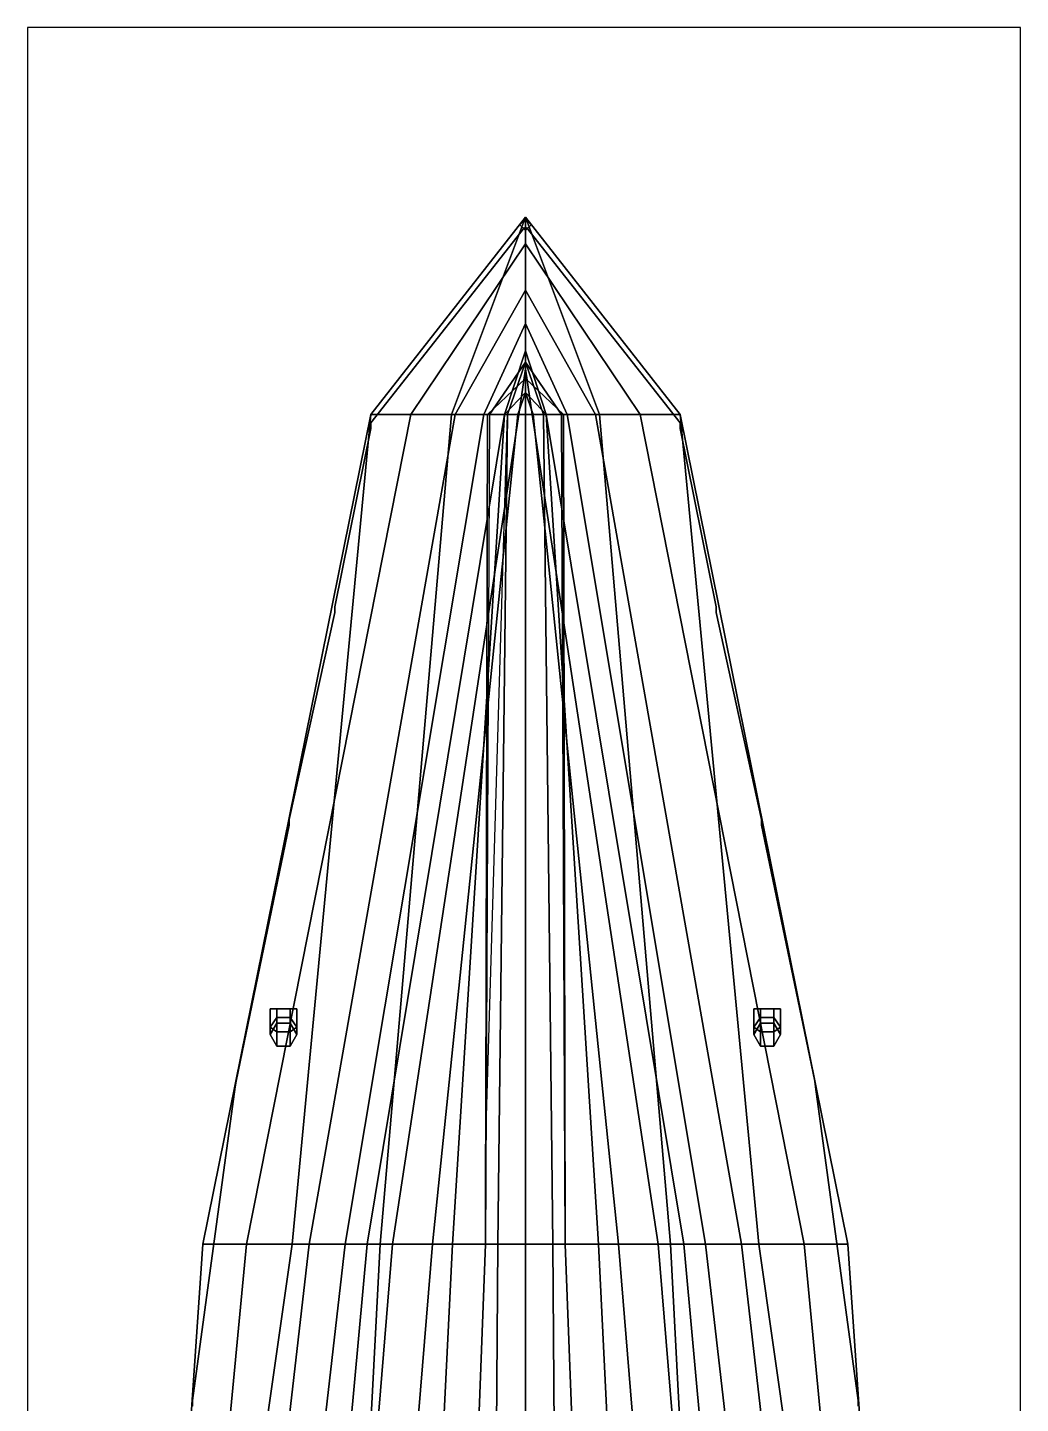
# Model space of a CAD drawing. Header units: millimetres. Extents: x -5.2 to 5.2, y -53.2 to 45.8.
# Drawn here: x -5.25 to 5.22, y 31.26 to 45.77 of the extents above; entities that cross this region are included whole.
import ezdxf

# ---------------------------------------------------------------- set-up
doc = ezdxf.new("R2010")
doc.units = ezdxf.units.MM
doc.header["$XCLIPFRAME"] = 2
doc.layers.add('drawing', color=9, linetype='Continuous')
doc.layers.add('railings', color=6, linetype='Continuous')
picture_1 = doc.add_image_def('image1.gif', size_in_pixel=(3078, 4230))

msp = doc.modelspace()

# ---------------------------------------------------------------- linework, layer by layer
for points in [[(0, 43.77, 5.98), (0, 43.77, 5.98), (-1.63, 41.69, 5.83), (-0.78, 41.69, 5.84)], [(0, 43.77, 5.98), (0, 43.49, 5.43), (-1.21, 41.69, 5.1), (-1.63, 41.69, 5.83)], [(0, 43.77, 5.98), (0, 43.77, 5.98), (-0.78, 41.69, 5.84), (0, 41.69, 5.84)], [(0, 43.75, 5.97), (-0.06, 43.69, 5.97), (-0.06, 43.69, 11.95), (0, 43.75, 11.95)], [(0, 43.63, 11.95), (0.06, 43.69, 11.95), (0, 43.75, 11.95), (-0.06, 43.69, 11.95)], [(-0.06, 43.69, 5.97), (0, 43.63, 5.97), (0, 43.63, 11.95), (-0.06, 43.69, 11.95)], [(0.78, 41.69, 5.84), (1.63, 41.69, 5.83), (0, 43.77, 5.98)], [(0, 41.69, 5.84), (0.78, 41.69, 5.84), (0, 43.77, 5.98)], [(1.63, 41.69, 5.83), (1.21, 41.69, 5.1), (0, 43.49, 5.43), (0, 43.77, 5.98)], [(0.06, 43.69, 5.97), (0, 43.75, 5.97), (0, 43.75, 11.95), (0.06, 43.69, 11.95)], [(0, 43.63, 5.97), (0.06, 43.69, 5.97), (0.06, 43.69, 11.95), (0, 43.63, 11.95)], [(0, 43.49, 5.43), (0, 43, 4.41), (-0.74, 41.69, 3.96), (-1.21, 41.69, 5.1)], [(1.21, 41.69, 5.1), (0.74, 41.69, 3.96), (0, 43, 4.41), (0, 43.49, 5.43)], [(0, 43, 4.41), (0, 42.65, 3.52), (-0.44, 41.69, 3.07), (-0.74, 41.69, 3.96)], [(0.74, 41.69, 3.96), (0.44, 41.69, 3.07), (0, 42.65, 3.52), (0, 43, 4.41)], [(0, 42.65, 3.52), (0, 42.36, 2.45), (-0.22, 41.69, 2.08), (-0.44, 41.69, 3.07)], [(0.44, 41.69, 3.07), (0.22, 41.69, 2.08), (0, 42.36, 2.45), (0, 42.65, 3.52)], [(0, 42.07, -2.16), (0, 42.24, -2.62), (-0.38, 41.69, -3.27), (-0.4, 41.69, -2.86)], [(0, 42.24, -2.62), (0, 42.24, -3.04), (-0.19, 41.69, -3.47), (-0.38, 41.69, -3.27)], [(0, 42.36, 2.45), (0, 42.17, 1.38), (-0.07, 41.69, 0.95), (-0.22, 41.69, 2.08)], [(0, 41.69, -3.5), (-0.19, 41.69, -3.47), (0, 42.24, -3.04), (0, 42.08, -3.23)], [(0.22, 41.69, 2.08), (0.07, 41.69, 0.95), (0, 42.17, 1.38), (0, 42.36, 2.45)], [(0.38, 41.69, -3.27), (0.19, 41.69, -3.47), (0, 42.24, -3.04), (0, 42.24, -2.62)], [(0.4, 41.69, -2.86), (0.38, 41.69, -3.27), (0, 42.24, -2.62), (0, 42.07, -2.16)], [(0, 42.08, -3.23), (0, 42.24, -3.04), (0.19, 41.69, -3.47), (0, 41.69, -3.5)], [(0, 42.17, 1.38), (0, 41.92, -0.01), (-0.08, 41.69, -0.95), (-0.07, 41.69, 0.95)], [(0.07, 41.69, 0.95), (0.08, 41.69, -0.95), (0, 41.92, -0.01), (0, 42.17, 1.38)], [(0, 41.92, -1.2), (0, 42.07, -2.16), (-0.4, 41.69, -2.86), (-0.22, 41.69, -2.12)], [(0.22, 41.69, -2.12), (0.4, 41.69, -2.86), (0, 42.07, -2.16), (0, 41.92, -1.2)], [(0, 41.92, -0.01), (0, 41.92, -1.2), (-0.22, 41.69, -2.12), (-0.08, 41.69, -0.95)], [(0.08, 41.69, -0.95), (0.22, 41.69, -2.12), (0, 41.92, -1.2), (0, 41.92, -0.01)], [(-1.63, 41.69, 5.83), (-1.21, 41.69, 5.1), (-2.94, 32.94, 2.98), (-3.4, 32.94, 5.28)], [(-1.63, 41.69, 5.83), (-1.63, 41.69, 5.83), (-3.4, 32.94, 5.28), (-2.46, 32.94, 5.34)], [(-1.21, 41.69, 5.1), (-0.74, 41.69, 3.96), (-2.28, 32.94, 0.5), (-2.94, 32.94, 2.98)], [(-0.78, 41.69, 5.84), (-1.63, 41.69, 5.83), (-2.46, 32.94, 5.34), (-1.53, 32.94, 5.36)], [(-0.74, 41.69, 3.96), (-0.44, 41.69, 3.07), (-1.9, 32.94, -0.6), (-2.28, 32.94, 0.5)], [(-0.44, 41.69, 3.07), (-0.22, 41.69, 2.08), (-1.67, 32.94, -1.15), (-1.9, 32.94, -0.6)], [(-0.22, 41.69, 2.08), (-0.07, 41.69, 0.95), (-1.4, 32.94, -1.7), (-1.67, 32.94, -1.15)], [(0, 41.69, 5.84), (-0.78, 41.69, 5.84), (-1.53, 32.94, 5.36), (0, 32.94, 5.36)], [(-0.07, 41.69, 0.95), (-0.08, 41.69, -0.95), (-0.98, 32.94, -2.46), (-1.4, 32.94, -1.7)], [(-0.08, 41.69, -0.95), (-0.22, 41.69, -2.12), (-0.77, 32.94, -2.76), (-0.98, 32.94, -2.46)], [(-0.22, 41.69, -2.12), (-0.4, 41.69, -2.86), (-0.42, 32.94, -3.2), (-0.77, 32.94, -2.76)], [(-0.42, 33.94, -3.2), (-0.19, 41.69, -3.47), (-0.29, 32.94, -3.4), (-0.42, 32.94, -3.2)], [(-0.4, 41.69, -2.86), (-0.38, 41.69, -3.27), (-0.42, 32.94, -3.2)], [(0, 32.94, -3.5), (-0.29, 32.94, -3.4), (-0.19, 41.69, -3.47), (0, 41.69, -3.5)], [(0, 41.69, -3.5), (0.19, 41.69, -3.47), (0.29, 32.94, -3.4), (0, 32.94, -3.5)], [(0, 32.94, 5.36), (1.53, 32.94, 5.36), (0.78, 41.69, 5.84), (0, 41.69, 5.84)], [(1.4, 32.94, -1.7), (0.98, 32.94, -2.46), (0.08, 41.69, -0.95), (0.07, 41.69, 0.95)], [(1.67, 32.94, -1.15), (1.4, 32.94, -1.7), (0.07, 41.69, 0.95), (0.22, 41.69, 2.08)], [(0.98, 32.94, -2.46), (0.77, 32.94, -2.76), (0.22, 41.69, -2.12), (0.08, 41.69, -0.95)], [(0.42, 32.94, -3.2), (0.29, 32.94, -3.4), (0.19, 41.69, -3.47), (0.38, 41.69, -3.27)], [(0.77, 32.94, -2.76), (0.42, 32.94, -3.2), (0.4, 41.69, -2.86), (0.22, 41.69, -2.12)], [(1.9, 32.94, -0.6), (1.67, 32.94, -1.15), (0.22, 41.69, 2.08), (0.44, 41.69, 3.07)], [(0.42, 32.94, -3.2), (0.42, 32.94, -3.2), (0.38, 41.69, -3.27), (0.4, 41.69, -2.86)], [(2.28, 32.94, 0.5), (1.9, 32.94, -0.6), (0.44, 41.69, 3.07), (0.74, 41.69, 3.96)], [(2.94, 32.94, 2.98), (2.28, 32.94, 0.5), (0.74, 41.69, 3.96), (1.21, 41.69, 5.1)], [(1.53, 32.94, 5.36), (2.46, 32.94, 5.34), (1.63, 41.69, 5.83), (0.78, 41.69, 5.84)], [(3.4, 32.94, 5.28), (2.94, 32.94, 2.98), (1.21, 41.69, 5.1), (1.63, 41.69, 5.83)], [(2.46, 32.94, 5.34), (3.4, 32.94, 5.28), (1.63, 41.69, 5.83)], [(-2.69, 35.42, 6.03), (-2.62, 35.42, 5.78), (-2.62, 35.33, 5.78), (-2.69, 35.23, 6.03)], [(-2.62, 35.42, 6.28), (-2.69, 35.42, 6.03), (-2.69, 35.23, 6.03), (-2.62, 35.18, 6.27)], [(-2.41, 35.42, 6.03), (-2.69, 35.42, 6.03), (-2.62, 35.42, 6.28), (-2.48, 35.42, 6.28)], [(-2.48, 35.42, 5.78), (-2.62, 35.42, 5.78), (-2.69, 35.42, 6.03), (-2.41, 35.42, 6.03)], [(-2.62, 35.42, 5.78), (-2.48, 35.42, 5.78), (-2.48, 35.33, 5.78), (-2.62, 35.33, 5.78)], [(-2.48, 35.42, 6.28), (-2.62, 35.42, 6.28), (-2.62, 35.18, 6.27), (-2.48, 35.18, 6.27)], [(-2.48, 35.42, 5.78), (-2.41, 35.42, 6.03), (-2.41, 35.23, 6.03), (-2.48, 35.33, 5.78)], [(-2.41, 35.42, 6.03), (-2.48, 35.42, 6.28), (-2.48, 35.18, 6.27), (-2.41, 35.23, 6.03)], [(2.62, 35.42, 5.78), (2.48, 35.42, 5.78), (2.41, 35.42, 6.03), (2.69, 35.42, 6.03)], [(2.69, 35.42, 6.03), (2.41, 35.42, 6.03), (2.48, 35.42, 6.28), (2.62, 35.42, 6.28)], [(2.48, 35.42, 6.28), (2.41, 35.42, 6.03), (2.41, 35.23, 6.03), (2.48, 35.18, 6.27)], [(2.41, 35.42, 6.03), (2.48, 35.42, 5.78), (2.48, 35.33, 5.78), (2.41, 35.23, 6.03)], [(2.62, 35.42, 6.28), (2.48, 35.42, 6.28), (2.48, 35.18, 6.27), (2.62, 35.18, 6.27)], [(2.48, 35.42, 5.78), (2.62, 35.42, 5.78), (2.62, 35.33, 5.78), (2.48, 35.33, 5.78)], [(2.69, 35.42, 6.03), (2.62, 35.42, 6.28), (2.62, 35.18, 6.27), (2.69, 35.23, 6.03)], [(2.62, 35.42, 5.78), (2.69, 35.42, 6.03), (2.69, 35.23, 6.03), (2.62, 35.33, 5.78)], [(-2.69, 35.23, 6.03), (-2.62, 35.33, 5.78), (-2.62, 35.271, 5.74), (-2.69, 35.15, 5.85)], [(-2.62, 35.271, 5.43), (-2.69, 35.15, 5.43), (-2.69, 35.15, 5.85), (-2.62, 35.271, 5.74)], [(-2.62, 35.33, 5.78), (-2.48, 35.33, 5.78), (-2.48, 35.271, 5.74), (-2.62, 35.271, 5.74)], [(-2.48, 35.271, 5.43), (-2.62, 35.271, 5.43), (-2.62, 35.271, 5.74), (-2.48, 35.271, 5.74)], [(-2.48, 35.33, 5.78), (-2.41, 35.23, 6.03), (-2.41, 35.15, 5.85), (-2.48, 35.271, 5.74)], [(-2.41, 35.15, 5.43), (-2.48, 35.271, 5.43), (-2.48, 35.271, 5.74), (-2.41, 35.15, 5.85)], [(2.41, 35.23, 6.03), (2.48, 35.33, 5.78), (2.48, 35.271, 5.74), (2.41, 35.15, 5.85)], [(2.48, 35.271, 5.43), (2.41, 35.15, 5.43), (2.41, 35.15, 5.85), (2.48, 35.271, 5.74)], [(2.48, 35.33, 5.78), (2.62, 35.33, 5.78), (2.62, 35.271, 5.74), (2.48, 35.271, 5.74)], [(2.62, 35.271, 5.43), (2.48, 35.271, 5.43), (2.48, 35.271, 5.74), (2.62, 35.271, 5.74)], [(2.62, 35.33, 5.78), (2.69, 35.23, 6.03), (2.69, 35.15, 5.85), (2.62, 35.271, 5.74)], [(2.69, 35.15, 5.43), (2.62, 35.271, 5.43), (2.62, 35.271, 5.74), (2.69, 35.15, 5.85)], [(-2.62, 35.18, 6.27), (-2.69, 35.23, 6.03), (-2.69, 35.15, 5.85), (-2.62, 35.029, 5.97)], [(-2.69, 35.15, 5.43), (-2.62, 35.029, 5.42), (-2.62, 35.029, 5.97), (-2.69, 35.15, 5.85)], [(-2.48, 35.18, 6.27), (-2.62, 35.18, 6.27), (-2.62, 35.029, 5.97), (-2.48, 35.029, 5.97)], [(-2.41, 35.23, 6.03), (-2.48, 35.18, 6.27), (-2.48, 35.029, 5.97), (-2.41, 35.15, 5.85)], [(-2.48, 35.029, 5.42), (-2.41, 35.15, 5.43), (-2.41, 35.15, 5.85), (-2.48, 35.029, 5.97)], [(2.48, 35.18, 6.27), (2.41, 35.23, 6.03), (2.41, 35.15, 5.85), (2.48, 35.029, 5.97)], [(2.41, 35.15, 5.43), (2.48, 35.029, 5.42), (2.48, 35.029, 5.97), (2.41, 35.15, 5.85)], [(2.62, 35.18, 6.27), (2.48, 35.18, 6.27), (2.48, 35.029, 5.97), (2.62, 35.029, 5.97)], [(2.69, 35.23, 6.03), (2.62, 35.18, 6.27), (2.62, 35.029, 5.97), (2.69, 35.15, 5.85)], [(2.62, 35.029, 5.42), (2.69, 35.15, 5.43), (2.69, 35.15, 5.85), (2.62, 35.029, 5.97)], [(-2.62, 35.029, 5.42), (-2.48, 35.029, 5.42), (-2.48, 35.029, 5.97), (-2.62, 35.029, 5.97)], [(2.48, 35.029, 5.42), (2.62, 35.029, 5.42), (2.62, 35.029, 5.97), (2.48, 35.029, 5.97)], [(-3.4, 32.94, 5.28), (-2.94, 32.94, 2.98), (-3.87, 23.19, 2.91), (-4.07, 23.19, 4.97)], [(-2.46, 32.94, 5.34), (-3.4, 32.94, 5.28), (-4.07, 23.19, 4.97), (-3.85, 23.19, 5.01)], [(-2.94, 32.94, 2.98), (-2.28, 32.94, 0.5), (-3.4, 23.19, 1.04), (-3.87, 23.19, 2.91)], [(-1.53, 32.94, 5.36), (-2.46, 32.94, 5.34), (-3.85, 23.19, 5.01), (-2.04, 23.19, 5.1)], [(-2.28, 32.94, 0.5), (-1.9, 32.94, -0.6), (-3.02, 23.19, -0.14), (-3.4, 23.19, 1.04)], [(-1.9, 32.94, -0.6), (-1.67, 32.94, -1.15), (-2.56, 23.19, -1.15), (-3.02, 23.19, -0.14)], [(-1.67, 32.94, -1.15), (-1.4, 32.94, -1.7), (-2.2, 23.19, -1.7), (-2.56, 23.19, -1.15)], [(-1.4, 32.94, -1.7), (-0.98, 32.94, -2.46), (-1.78, 23.19, -2.26), (-2.2, 23.19, -1.7)], [(0, 32.94, 5.36), (-1.53, 32.94, 5.36), (-2.04, 23.19, 5.1), (0, 23.19, 5.1)], [(-0.98, 32.94, -2.46), (-0.77, 32.94, -2.76), (-1.25, 23.19, -2.76), (-1.78, 23.19, -2.26)], [(-0.77, 32.94, -2.76), (-0.42, 32.94, -3.2), (-0.79, 23.19, -3.12), (-1.25, 23.19, -2.76)], [(-0.42, 32.94, -3.2), (-0.29, 32.94, -3.4), (-0.36, 23.19, -3.38), (-0.79, 23.19, -3.12)], [(0, 23.19, -3.5), (-0.36, 23.19, -3.38), (-0.29, 32.94, -3.4), (0, 32.94, -3.5)], [(0, 32.94, -3.5), (0.29, 32.94, -3.4), (0.36, 23.19, -3.38), (0, 23.19, -3.5)], [(0, 23.19, 5.1), (2.04, 23.19, 5.1), (1.53, 32.94, 5.36), (0, 32.94, 5.36)], [(0.79, 23.19, -3.12), (0.36, 23.19, -3.38), (0.29, 32.94, -3.4), (0.42, 32.94, -3.2)], [(1.25, 23.19, -2.76), (0.79, 23.19, -3.12), (0.42, 32.94, -3.2), (0.77, 32.94, -2.76)], [(1.78, 23.19, -2.26), (1.25, 23.19, -2.76), (0.77, 32.94, -2.76), (0.98, 32.94, -2.46)], [(2.2, 23.19, -1.7), (1.78, 23.19, -2.26), (0.98, 32.94, -2.46), (1.4, 32.94, -1.7)], [(2.56, 23.19, -1.15), (2.2, 23.19, -1.7), (1.4, 32.94, -1.7), (1.67, 32.94, -1.15)], [(2.04, 23.19, 5.1), (3.85, 23.19, 5.01), (2.46, 32.94, 5.34), (1.53, 32.94, 5.36)], [(3.02, 23.19, -0.14), (2.56, 23.19, -1.15), (1.67, 32.94, -1.15), (1.9, 32.94, -0.6)], [(3.4, 23.19, 1.04), (3.02, 23.19, -0.14), (1.9, 32.94, -0.6), (2.28, 32.94, 0.5)], [(3.87, 23.19, 2.91), (3.4, 23.19, 1.04), (2.28, 32.94, 0.5), (2.94, 32.94, 2.98)], [(3.85, 23.19, 5.01), (4.07, 23.19, 4.97), (3.4, 32.94, 5.28), (2.46, 32.94, 5.34)], [(4.07, 23.19, 4.97), (3.87, 23.19, 2.91), (2.94, 32.94, 2.98), (3.4, 32.94, 5.28)]]:
    msp.add_3dface(points)
at = {"layer": 'railings'}
for points in [[(-0.01, 43.66, 7), (-0.01, 43.66, 7.06), (-1.63, 41.6, 6.92), (-1.63, 41.6, 6.86)], [(-1.63, 41.6, 6.86), (-1.63, 41.6, 6.92), (-0.01, 43.66, 7.06), (-0.01, 43.66, 7)], [(-0.01, 43.66, 6.59), (-0.01, 43.66, 6.65), (-1.63, 41.6, 6.51), (-1.63, 41.6, 6.45)], [(-1.63, 41.6, 6.45), (-1.63, 41.6, 6.51), (-0.01, 43.66, 6.65), (-0.01, 43.66, 6.59)], [(-1.63, 41.6, 6.14), (-1.63, 41.6, 6.2), (-0.01, 43.66, 6.34), (-0.01, 43.66, 6.28)], [(-0.01, 43.66, 6.28), (-0.01, 43.66, 6.34), (-1.63, 41.6, 6.2), (-1.63, 41.6, 6.14)], [(0.01, 43.66, 7), (0.01, 43.66, 7.06), (1.63, 41.6, 6.92), (1.63, 41.6, 6.86)], [(1.63, 41.6, 6.86), (1.63, 41.6, 6.92), (0.01, 43.66, 7.06), (0.01, 43.66, 7)], [(0.01, 43.66, 6.28), (0.01, 43.66, 6.34), (1.63, 41.6, 6.2), (1.63, 41.6, 6.14)], [(1.63, 41.6, 6.14), (1.63, 41.6, 6.2), (0.01, 43.66, 6.34), (0.01, 43.66, 6.28)], [(1.63, 41.6, 6.45), (1.63, 41.6, 6.51), (0.01, 43.66, 6.65), (0.01, 43.66, 6.59)], [(0.01, 43.66, 6.59), (0.01, 43.66, 6.65), (1.63, 41.6, 6.51), (1.63, 41.6, 6.45)], [(-2.01, 39.66, 6.77), (-2.01, 39.66, 6.83), (-1.63, 41.54, 6.92), (-1.63, 41.54, 6.86)], [(-1.63, 41.54, 6.86), (-1.63, 41.54, 6.92), (-2.01, 39.66, 6.83), (-2.01, 39.66, 6.77)], [(-1.63, 41.54, 6.45), (-1.63, 41.54, 6.51), (-2.01, 39.66, 6.42), (-2.01, 39.66, 6.36)], [(-2.01, 39.66, 6.36), (-2.01, 39.66, 6.42), (-1.63, 41.54, 6.51), (-1.63, 41.54, 6.45)], [(-2.01, 39.66, 6.05), (-2.01, 39.66, 6.11), (-1.63, 41.54, 6.2), (-1.63, 41.54, 6.14)], [(-1.63, 41.54, 6.14), (-1.63, 41.54, 6.2), (-2.01, 39.66, 6.11), (-2.01, 39.66, 6.05)], [(-1.63, 41.54, 5.82), (-1.63, 41.6, 5.82), (-1.63, 41.6, 6.92), (-1.63, 41.54, 6.92)], [(-1.63, 41.54, 6.92), (-1.63, 41.6, 6.92), (-1.63, 41.6, 5.82), (-1.63, 41.54, 5.82)], [(1.63, 41.54, 6.92), (1.63, 41.6, 6.92), (1.63, 41.6, 5.82), (1.63, 41.54, 5.82)], [(1.63, 41.54, 5.82), (1.63, 41.6, 5.82), (1.63, 41.6, 6.92), (1.63, 41.54, 6.92)], [(1.63, 41.54, 6.14), (1.63, 41.54, 6.2), (2.01, 39.66, 6.11), (2.01, 39.66, 6.05)], [(2.01, 39.66, 6.05), (2.01, 39.66, 6.11), (1.63, 41.54, 6.2), (1.63, 41.54, 6.14)], [(2.01, 39.66, 6.36), (2.01, 39.66, 6.42), (1.63, 41.54, 6.51), (1.63, 41.54, 6.45)], [(1.63, 41.54, 6.45), (1.63, 41.54, 6.51), (2.01, 39.66, 6.42), (2.01, 39.66, 6.36)], [(1.63, 41.54, 6.86), (1.63, 41.54, 6.92), (2.01, 39.66, 6.83), (2.01, 39.66, 6.77)], [(2.01, 39.66, 6.77), (2.01, 39.66, 6.83), (1.63, 41.54, 6.92), (1.63, 41.54, 6.86)], [(-2.01, 39.6, 5.69), (-2.01, 39.66, 5.7), (-2.01, 39.66, 6.83), (-2.01, 39.6, 6.83)], [(-2.01, 39.6, 6.83), (-2.01, 39.66, 6.83), (-2.01, 39.66, 5.7), (-2.01, 39.6, 5.69)], [(2.01, 39.6, 6.83), (2.01, 39.66, 6.83), (2.01, 39.66, 5.7), (2.01, 39.6, 5.69)], [(2.01, 39.6, 5.69), (2.01, 39.66, 5.7), (2.01, 39.66, 6.83), (2.01, 39.6, 6.83)], [(-2.01, 39.6, 6.77), (-2.01, 39.6, 6.83), (-2.49, 37.42, 6.68), (-2.49, 37.42, 6.62)], [(-2.49, 37.42, 6.62), (-2.49, 37.42, 6.68), (-2.01, 39.6, 6.83), (-2.01, 39.6, 6.77)], [(-2.49, 37.42, 6.21), (-2.49, 37.42, 6.27), (-2.01, 39.6, 6.42), (-2.01, 39.6, 6.36)], [(-2.01, 39.6, 6.36), (-2.01, 39.6, 6.42), (-2.49, 37.42, 6.27), (-2.49, 37.42, 6.21)], [(-2.01, 39.6, 6.05), (-2.01, 39.6, 6.11), (-2.49, 37.42, 5.96), (-2.49, 37.42, 5.9)], [(-2.49, 37.42, 5.9), (-2.49, 37.42, 5.96), (-2.01, 39.6, 6.11), (-2.01, 39.6, 6.05)], [(2.49, 37.42, 5.9), (2.49, 37.42, 5.96), (2.01, 39.6, 6.11), (2.01, 39.6, 6.05)], [(2.01, 39.6, 6.05), (2.01, 39.6, 6.11), (2.49, 37.42, 5.96), (2.49, 37.42, 5.9)], [(2.01, 39.6, 6.36), (2.01, 39.6, 6.42), (2.49, 37.42, 6.27), (2.49, 37.42, 6.21)], [(2.49, 37.42, 6.21), (2.49, 37.42, 6.27), (2.01, 39.6, 6.42), (2.01, 39.6, 6.36)], [(2.49, 37.42, 6.62), (2.49, 37.42, 6.68), (2.01, 39.6, 6.83), (2.01, 39.6, 6.77)], [(2.01, 39.6, 6.77), (2.01, 39.6, 6.83), (2.49, 37.42, 6.68), (2.49, 37.42, 6.62)], [(-2.5, 37.36, 6.62), (-2.49, 37.36, 6.68), (-3.05, 34.66, 6.49), (-3.05, 34.66, 6.43)], [(-3.05, 34.66, 6.43), (-3.05, 34.66, 6.49), (-2.49, 37.36, 6.68), (-2.5, 37.36, 6.62)], [(-2.5, 37.36, 6.21), (-2.49, 37.36, 6.27), (-3.05, 34.66, 6.08), (-3.05, 34.66, 6.02)], [(-3.05, 34.66, 6.02), (-3.05, 34.66, 6.08), (-2.49, 37.36, 6.27), (-2.5, 37.36, 6.21)], [(-3.05, 34.66, 5.71), (-3.05, 34.66, 5.77), (-2.49, 37.36, 5.96), (-2.5, 37.36, 5.9)], [(-2.5, 37.36, 5.9), (-2.49, 37.36, 5.96), (-3.05, 34.66, 5.77), (-3.05, 34.66, 5.71)], [(-2.5, 37.36, 5.54), (-2.49, 37.42, 5.55), (-2.49, 37.42, 6.68), (-2.49, 37.36, 6.68)], [(-2.49, 37.36, 6.68), (-2.49, 37.42, 6.68), (-2.49, 37.42, 5.55), (-2.5, 37.36, 5.54)], [(2.49, 37.36, 6.68), (2.49, 37.42, 6.68), (2.49, 37.42, 5.55), (2.5, 37.36, 5.54)], [(2.5, 37.36, 5.54), (2.49, 37.42, 5.55), (2.49, 37.42, 6.68), (2.49, 37.36, 6.68)], [(2.5, 37.36, 5.9), (2.49, 37.36, 5.96), (3.05, 34.66, 5.77), (3.05, 34.66, 5.71)], [(3.05, 34.66, 5.71), (3.05, 34.66, 5.77), (2.49, 37.36, 5.96), (2.5, 37.36, 5.9)], [(3.05, 34.66, 6.02), (3.05, 34.66, 6.08), (2.49, 37.36, 6.27), (2.5, 37.36, 6.21)], [(2.5, 37.36, 6.21), (2.49, 37.36, 6.27), (3.05, 34.66, 6.08), (3.05, 34.66, 6.02)], [(2.5, 37.36, 6.62), (2.49, 37.36, 6.68), (3.05, 34.66, 6.49), (3.05, 34.66, 6.43)], [(3.05, 34.66, 6.43), (3.05, 34.66, 6.49), (2.49, 37.36, 6.68), (2.5, 37.36, 6.62)], [(-3.51, 31.29, 6.29), (-3.51, 31.29, 6.35), (-3.06, 34.6, 6.49), (-3.06, 34.6, 6.43)], [(-3.06, 34.6, 6.43), (-3.06, 34.6, 6.49), (-3.51, 31.29, 6.35), (-3.51, 31.29, 6.29)], [(-3.51, 31.29, 5.88), (-3.51, 31.29, 5.94), (-3.06, 34.6, 6.08), (-3.06, 34.6, 6.02)], [(-3.06, 34.6, 6.02), (-3.06, 34.6, 6.08), (-3.51, 31.29, 5.94), (-3.51, 31.29, 5.88)], [(-3.06, 34.6, 5.71), (-3.06, 34.6, 5.77), (-3.51, 31.29, 5.63), (-3.51, 31.29, 5.57)], [(-3.51, 31.29, 5.57), (-3.51, 31.29, 5.63), (-3.06, 34.6, 5.77), (-3.06, 34.6, 5.71)], [(-3.06, 34.6, 5.35), (-3.05, 34.66, 5.36), (-3.05, 34.66, 6.49), (-3.06, 34.6, 6.49)], [(-3.06, 34.6, 6.49), (-3.05, 34.66, 6.49), (-3.05, 34.66, 5.36), (-3.06, 34.6, 5.35)], [(3.06, 34.6, 6.49), (3.05, 34.66, 6.49), (3.05, 34.66, 5.36), (3.06, 34.6, 5.35)], [(3.06, 34.6, 5.35), (3.05, 34.66, 5.36), (3.05, 34.66, 6.49), (3.06, 34.6, 6.49)], [(3.51, 31.29, 5.57), (3.51, 31.29, 5.63), (3.06, 34.6, 5.77), (3.06, 34.6, 5.71)], [(3.06, 34.6, 5.71), (3.06, 34.6, 5.77), (3.51, 31.29, 5.63), (3.51, 31.29, 5.57)], [(3.06, 34.6, 6.02), (3.06, 34.6, 6.08), (3.51, 31.29, 5.94), (3.51, 31.29, 5.88)], [(3.51, 31.29, 5.88), (3.51, 31.29, 5.94), (3.06, 34.6, 6.08), (3.06, 34.6, 6.02)], [(3.51, 31.29, 6.29), (3.51, 31.29, 6.35), (3.06, 34.6, 6.49), (3.06, 34.6, 6.43)], [(3.06, 34.6, 6.43), (3.06, 34.6, 6.49), (3.51, 31.29, 6.35), (3.51, 31.29, 6.29)], [(-3.51, 31.23, 5.21), (-3.51, 31.29, 5.22), (-3.51, 31.29, 6.35), (-3.51, 31.23, 6.35)], [(-3.51, 31.23, 6.35), (-3.51, 31.29, 6.35), (-3.51, 31.29, 5.22), (-3.51, 31.23, 5.21)], [(3.51, 31.23, 6.35), (3.51, 31.29, 6.35), (3.51, 31.29, 5.22), (3.51, 31.23, 5.21)], [(3.51, 31.23, 5.21), (3.51, 31.29, 5.22), (3.51, 31.29, 6.35), (3.51, 31.23, 6.35)]]:
    msp.add_3dface(points, dxfattribs=at)

# ---------------------------------------------------------------- pictures from other files: only their frames are drawn
at = {"layer": 'drawing'}
image = msp.add_image(picture_1, insert=(-110.14, -47.15, 169.85), size_in_units=(104.712, 143.902), rotation=90, dxfattribs=dict(at, fade=40))
image.dxf.v_pixel = (0.0340195, -2e-18)
image.set_boundary_path([(23.31, 838.503), (2730.875, 1146.27)])
image.dxf.flags = 15

doc.saveas('drawing.dxf')
